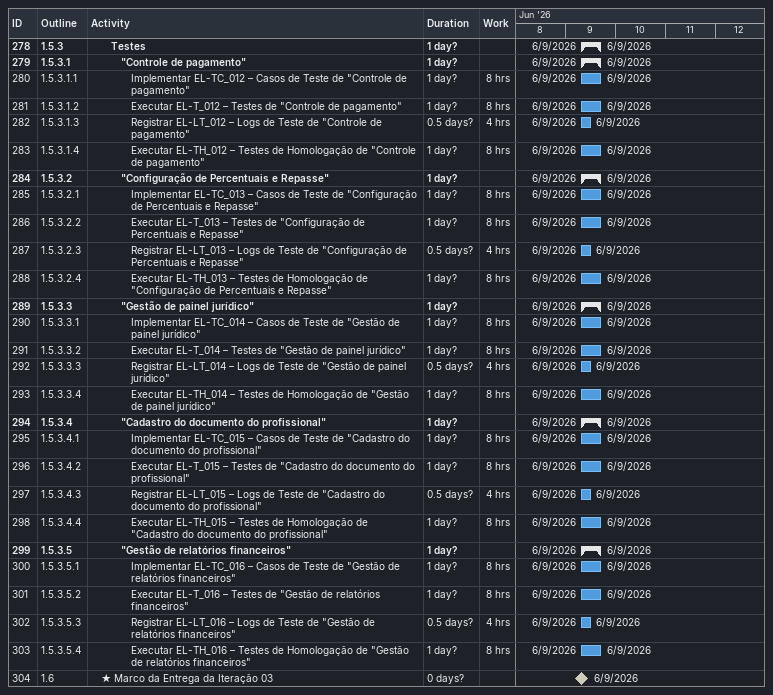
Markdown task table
| ID | WBS | Task | Duration | Start | Finish | Work (h) |
|---|---|---|---|---|---|---|
| 278 | 1.5.3 | **Testes** | 1d? | 2026-06-09 | 2026-06-09 |  |
| 279 | 1.5.3.1 | **"Controle de pagamento"** | 1d? | 2026-06-09 | 2026-06-09 |  |
| 280 | 1.5.3.1.1 | Implementar EL-TC_012 – Casos de Teste de "Controle de pagamento" | 1d? | 2026-06-09 | 2026-06-09 | 8 |
| 281 | 1.5.3.1.2 | Executar EL-T_012 – Testes de "Controle de pagamento" | 1d? | 2026-06-09 | 2026-06-09 | 8 |
| 282 | 1.5.3.1.3 | Registrar EL-LT_012 – Logs de Teste de "Controle de pagamento" | 0.5d? | 2026-06-09 | 2026-06-09 | 4 |
| 283 | 1.5.3.1.4 | Executar EL-TH_012 – Testes de Homologação de "Controle de pagamento" | 1d? | 2026-06-09 | 2026-06-09 | 8 |
| 284 | 1.5.3.2 | **"Configuração de Percentuais e Repasse"** | 1d? | 2026-06-09 | 2026-06-09 |  |
| 285 | 1.5.3.2.1 | Implementar EL-TC_013 – Casos de Teste de "Configuração de Percentuais e Repasse" | 1d? | 2026-06-09 | 2026-06-09 | 8 |
| 286 | 1.5.3.2.2 | Executar EL-T_013 – Testes de "Configuração de Percentuais e Repasse" | 1d? | 2026-06-09 | 2026-06-09 | 8 |
| 287 | 1.5.3.2.3 | Registrar EL-LT_013 – Logs de Teste de "Configuração de Percentuais e Repasse" | 0.5d? | 2026-06-09 | 2026-06-09 | 4 |
| 288 | 1.5.3.2.4 | Executar EL-TH_013 – Testes de Homologação de "Configuração de Percentuais e Repasse" | 1d? | 2026-06-09 | 2026-06-09 | 8 |
| 289 | 1.5.3.3 | **"Gestão de painel jurídico"** | 1d? | 2026-06-09 | 2026-06-09 |  |
| 290 | 1.5.3.3.1 | Implementar EL-TC_014 – Casos de Teste de "Gestão de painel jurídico" | 1d? | 2026-06-09 | 2026-06-09 | 8 |
| 291 | 1.5.3.3.2 | Executar EL-T_014 – Testes de "Gestão de painel jurídico" | 1d? | 2026-06-09 | 2026-06-09 | 8 |
| 292 | 1.5.3.3.3 | Registrar EL-LT_014 – Logs de Teste de "Gestão de painel jurídico" | 0.5d? | 2026-06-09 | 2026-06-09 | 4 |
| 293 | 1.5.3.3.4 | Executar EL-TH_014 – Testes de Homologação de "Gestão de painel jurídico" | 1d? | 2026-06-09 | 2026-06-09 | 8 |
| 294 | 1.5.3.4 | **"Cadastro do documento do profissional"** | 1d? | 2026-06-09 | 2026-06-09 |  |
| 295 | 1.5.3.4.1 | Implementar EL-TC_015 – Casos de Teste de "Cadastro do documento do profissional" | 1d? | 2026-06-09 | 2026-06-09 | 8 |
| 296 | 1.5.3.4.2 | Executar EL-T_015 – Testes de "Cadastro do documento do profissional" | 1d? | 2026-06-09 | 2026-06-09 | 8 |
| 297 | 1.5.3.4.3 | Registrar EL-LT_015 – Logs de Teste de "Cadastro do documento do profissional" | 0.5d? | 2026-06-09 | 2026-06-09 | 4 |
| 298 | 1.5.3.4.4 | Executar EL-TH_015 – Testes de Homologação de "Cadastro do documento do profissional" | 1d? | 2026-06-09 | 2026-06-09 | 8 |
| 299 | 1.5.3.5 | **"Gestão de relatórios financeiros"** | 1d? | 2026-06-09 | 2026-06-09 |  |
| 300 | 1.5.3.5.1 | Implementar EL-TC_016 – Casos de Teste de "Gestão de relatórios financeiros" | 1d? | 2026-06-09 | 2026-06-09 | 8 |
| 301 | 1.5.3.5.2 | Executar EL-T_016 – Testes de "Gestão de relatórios financeiros" | 1d? | 2026-06-09 | 2026-06-09 | 8 |
| 302 | 1.5.3.5.3 | Registrar EL-LT_016 – Logs de Teste de "Gestão de relatórios financeiros" | 0.5d? | 2026-06-09 | 2026-06-09 | 4 |
| 303 | 1.5.3.5.4 | Executar EL-TH_016 – Testes de Homologação de "Gestão de relatórios financeiros" | 1d? | 2026-06-09 | 2026-06-09 | 8 |
| 304 | 1.6 | ★ Marco da Entrega da Iteração 03 | 0d? | 2026-06-09 | 2026-06-09 |  |
